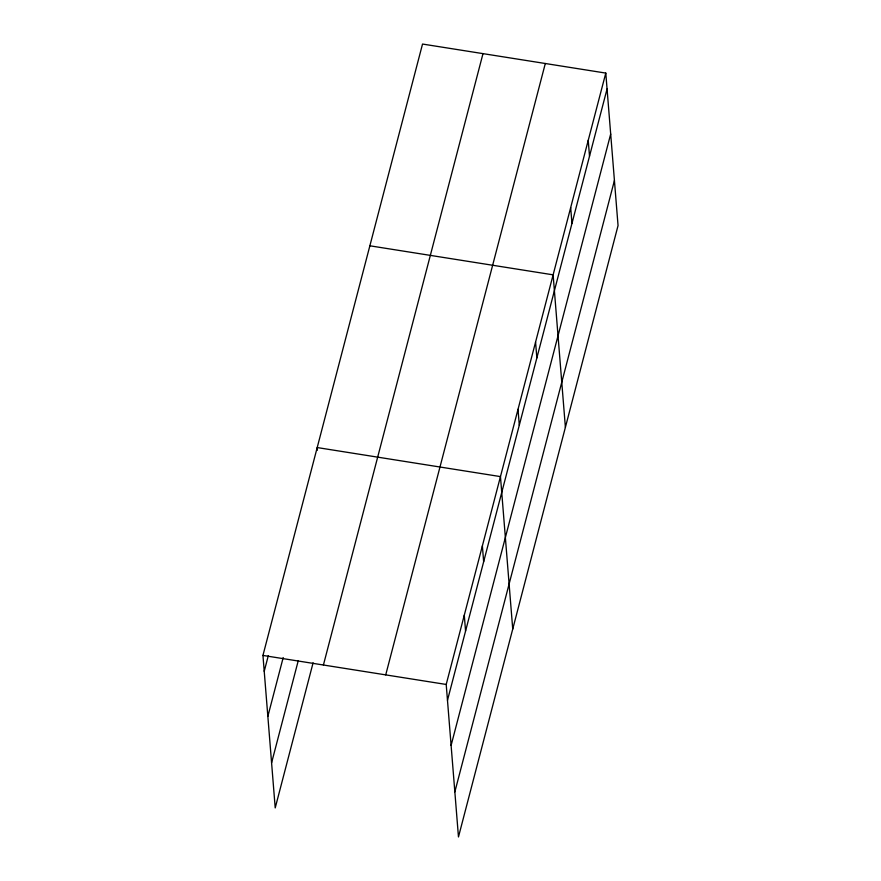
<?xml version="1.0" encoding="UTF-8"?>
<svg xmlns="http://www.w3.org/2000/svg" width="881" height="881" viewBox="0 0 881 881"><rect width="100%" height="100%" fill="white"/><g stroke="black" fill="none" stroke-linecap="round" stroke-linejoin="round"><path stroke-width="1.32" d="M313.096 662.798L275.213 807.91L262.945 655.431L422.528 44.05L605.787 73.09L618.055 225.569L458.472 836.95L446.204 684.46L605.787 73.09M264.223 671.289L268.32 655.607M267.846 716.374L283.208 657.545M271.59 762.825L298.207 660.86M323.415 665.012L482.997 53.631M385.724 674.879L545.306 63.509M447.482 700.329L607.064 88.959M451.105 745.414L610.687 134.033M454.849 791.865L614.431 180.495M369.866 245.799L553.125 274.839L565.393 427.329M262.945 655.431L446.204 684.46M588.233 140.332L589.51 156.201M570.679 207.586L571.956 223.455M535.571 342.092L536.848 357.961M518.017 409.346L519.294 425.215M512.731 629.078L500.463 476.599L317.204 447.559L317.413 450.202M482.381 545.879L483.647 561.748M464.287 615.169L465.564 631.038"/></g></svg>
